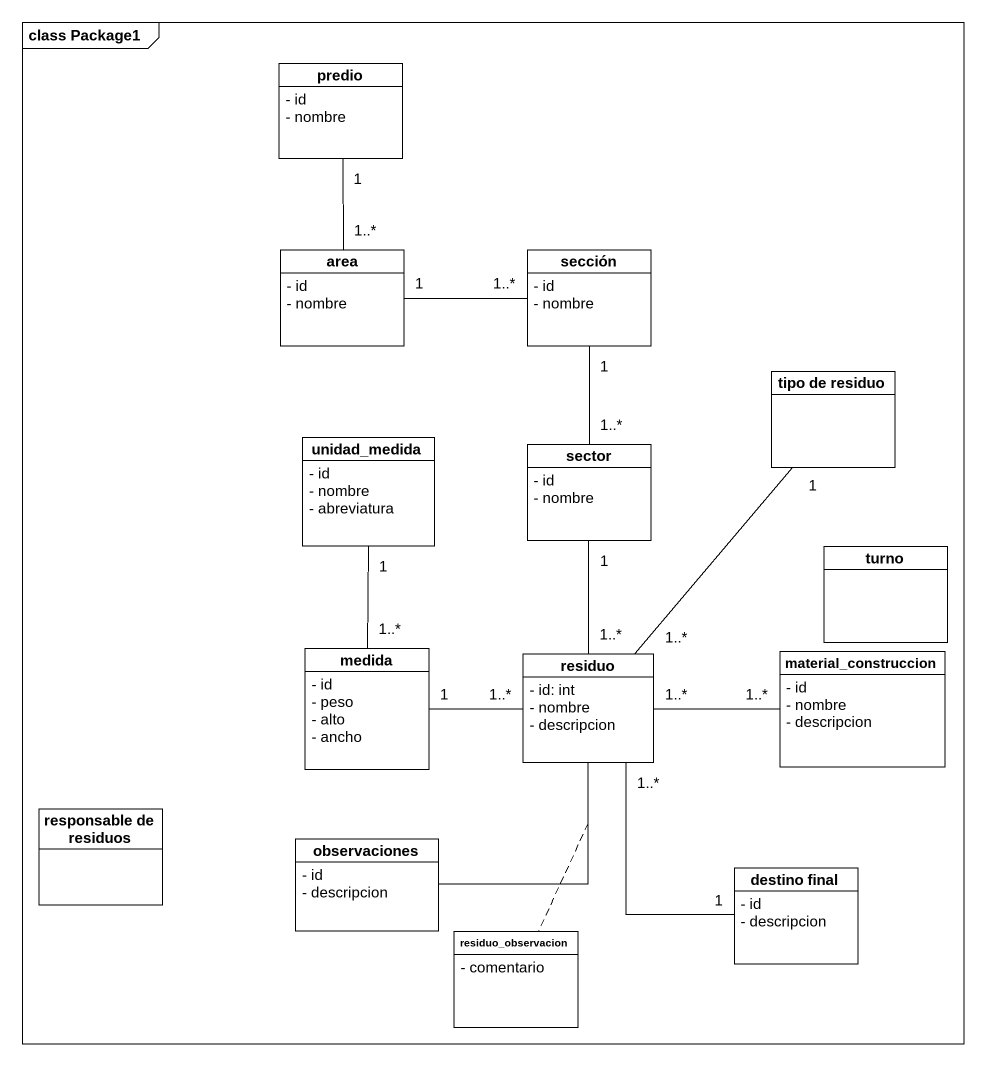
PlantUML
@startuml
mainframe class Package1
hide circle
hide empty members
skinparam classAttributeIconSize 0
class predio {
  - id
  - nombre
}
class area {
  - id
  - nombre
}
class sección {
  - id
  - nombre
}
class "tipo de residuo" as tipo_de_residuo
class unidad_medida {
  - id
  - nombre
  - abreviatura
}
class sector {
  - id
  - nombre
}
class turno
class medida {
  - id
  - peso
  - alto
  - ancho
}
class residuo {
  - id: int
  - nombre
  - descripcion
}
class material_construccion {
  - id
  - nombre
  - descripcion
}
class "responsable de residuos" as responsable_de_residuos
class observaciones {
  - id
  - descripcion
}
class "destino final" as destino_final {
  - id
  - descripcion
}
class residuo_observacion {
  - comentario
}
predio "1" -- "1..*" area
area "1" -right- "1..*" sección
sección "1" -- "1..*" sector
tipo_de_residuo "1" -- "1..*" residuo
unidad_medida "1" -- "1..*" medida
medida "1" -right- "1..*" residuo
residuo "1..*" -up- "1" sector
residuo "1..*" -right- "1..*" material_construccion
residuo -- observaciones
(residuo, observaciones) .. residuo_observacion
destino_final "1" -up- "1..*" residuo
@enduml
